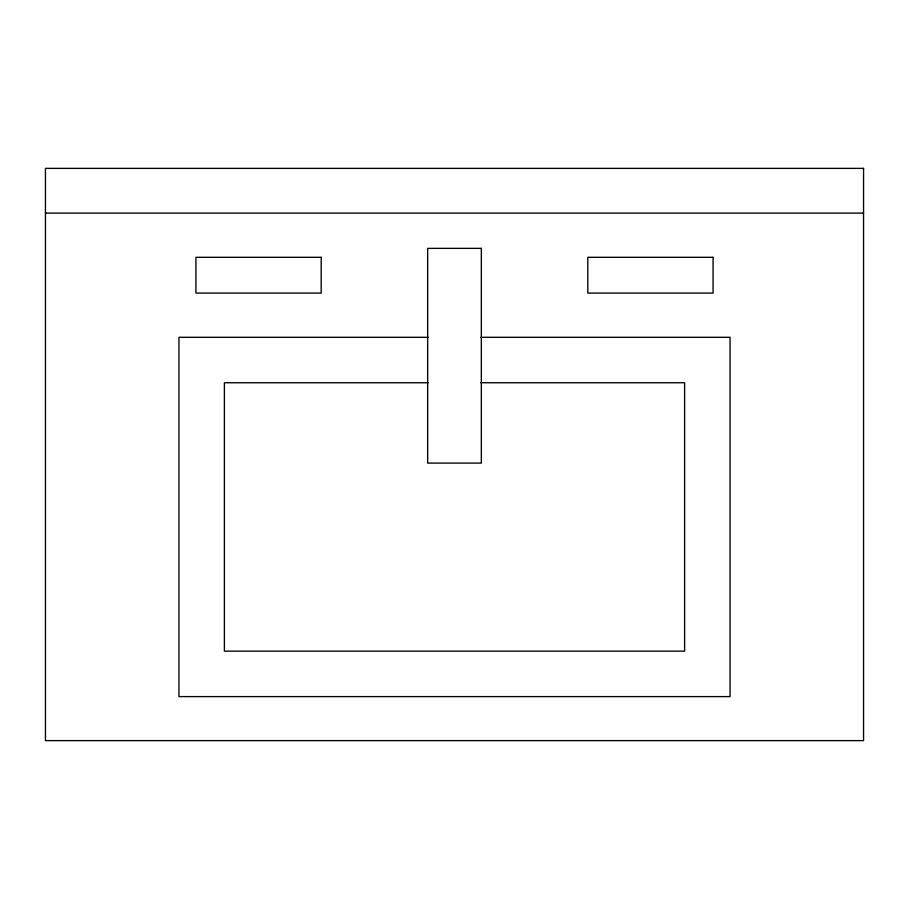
<?xml version="1.0" encoding="UTF-8"?>
<svg xmlns="http://www.w3.org/2000/svg" width="909" height="909" viewBox="0 0 909 909"><rect width="100%" height="100%" fill="white"/><g stroke="black" fill="none" stroke-linecap="round" stroke-linejoin="round"><path stroke-width="1.36" d="M45.45 213.115L863.55 213.115M428.287 337.296L178.937 337.296L178.937 696.601L730.063 696.601L730.063 337.296L480.713 337.296M428.298 382.746L224.387 382.746L224.387 651.151L684.613 651.151L684.613 382.746L480.702 382.746M863.55 168.381L45.45 168.381L45.45 740.619L863.55 740.619L863.55 168.381M481.338 248.362L427.662 248.362L427.662 463.09L481.338 463.09L481.338 248.362M321.195 257.315L195.935 257.315L195.935 293.096L321.195 293.096L321.195 257.315M713.065 257.315L587.805 257.315L587.805 293.096L713.065 293.096L713.065 257.315"/></g></svg>
